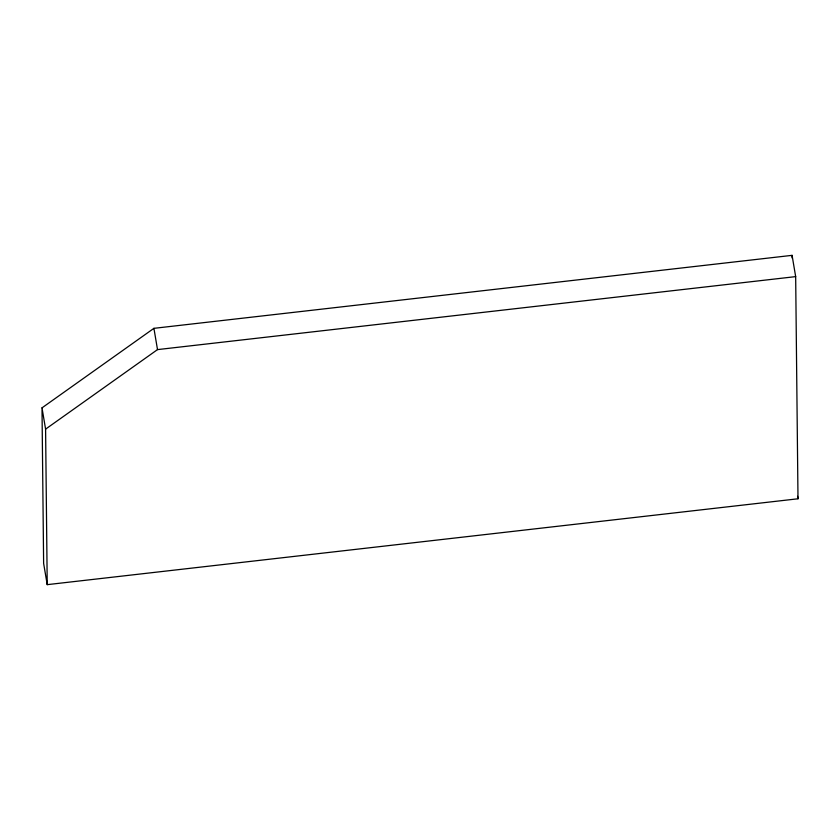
<?xml version="1.0" encoding="UTF-8"?>
<svg xmlns="http://www.w3.org/2000/svg" width="840" height="840" viewBox="0 0 840 840"><rect width="100%" height="100%" fill="white"/><g stroke="black" fill="none" stroke-linecap="round" stroke-linejoin="round"><path stroke-width="1.26" d="M42 407.862L153.919 328.335L792.078 255.35L795.669 276.623L798 498.781L47.218 584.65L43.627 563.377L42 407.862L45.591 429.135L47.218 584.65M45.591 429.135L157.511 349.608L795.669 276.623M797.58 496.282L798 498.781M153.919 328.335L157.511 349.608M792.078 255.35L792.11 257.964"/></g></svg>
